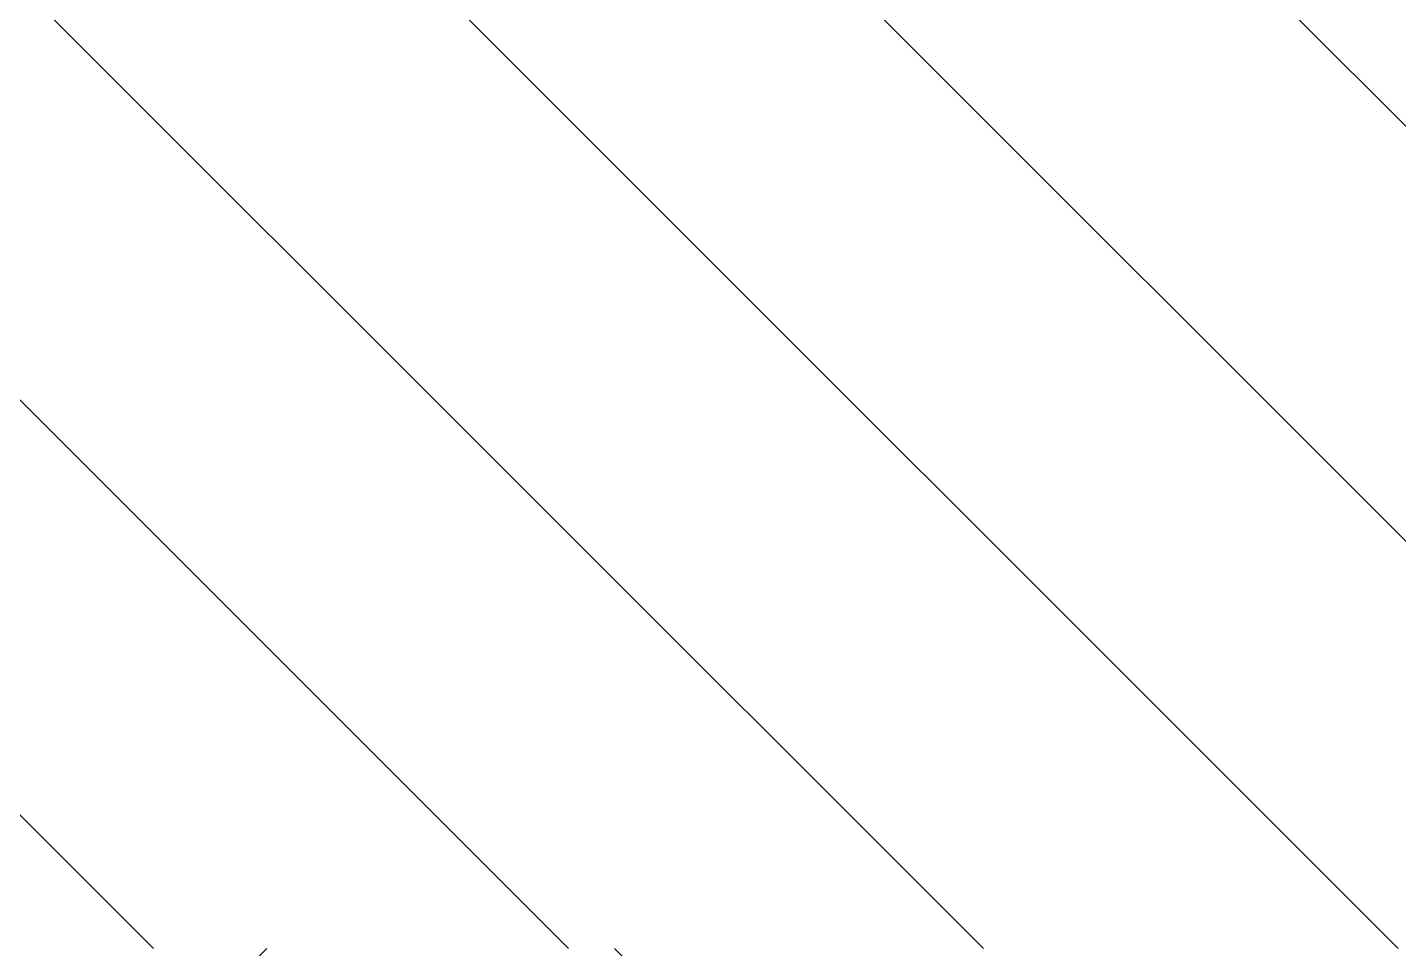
# Model space of a CAD drawing. Extents: x 174420 to 213214, y -41877 to -13498.
# Drawn here: x 198030.8 to 198100.9, y -25766.1 to -25719 of the extents above; entities that cross this region are included whole.
import ezdxf

# ---------------------------------------------------------------- set-up
doc = ezdxf.new("R2010")
doc.units = 0
doc.header["$LTSCALE"] = 500
doc.header["$MEASUREMENT"] = 0
doc.layers.get('0').update_dxf_attribs({"linetype": 'CONTINUOUS', "lineweight": 9})
doc.layers.add('COTAS', color=2, linetype='CONTINUOUS', lineweight=9)

# ---------------------------------------------------------------- blocks, each defined once
blk = doc.blocks.new('*X8')
at = {"color": 0}
for p, q in [((-1162.930553024548, 2877.664497401925), (-1226.430553024548, 2941.164497401925)), ((-1145.252883494884, 2877.664497401925), (-1208.752883494884, 2941.164497401925)), ((-1127.57521396522, 2877.664497401925), (-1191.07521396522, 2941.164497401925)), ((-1109.897544435557, 2877.664497401925), (-1173.397544435556, 2941.164497401925)), ((-1092.219874905893, 2877.664497401925), (-1155.719874905893, 2941.164497401925)), ((-1074.542205376229, 2877.664497401925), (-1138.042205376229, 2941.164497401925))]:
    blk.add_line(p, q, dxfattribs=at)

msp = doc.modelspace()

# ---------------------------------------------------------------- hatches: boundary and pattern name
at = {"layer": 'COTAS', "linetype": 'Continuous', "lineweight": 9}
h = msp.add_hatch(dxfattribs=at)
h.set_pattern_fill('ANSI31', color=256, scale=360, style=0)
h.set_pattern_definition([(44.99999999999999, (209729.7354872226, -11215.56481574108), (-31.81980515339463, 31.81980515339464), [])])
h.paths.add_polyline_path([(197246.1242944617, -25766.0737490329), (197212.1245619074, -25820.0737490329), (197996.5606406633, -25820.0737490329), (198050.5606406633, -25766.0737490329)])
h.paths.add_polyline_path([(198014.5606406633, -25689.87374903291), (198050.5606406633, -25653.8737490329), (198014.5606406633, -25617.8737490329), (198086.5606406633, -25617.87374903291), (198050.5606406633, -25653.87374903291), (198086.5606406633, -25689.87374903291)])
h = msp.add_hatch(dxfattribs=at)
h.set_pattern_fill('ANSI31', color=256, scale=360, angle=90, style=0)
h.set_pattern_definition([(135, (209729.7354872226, -11215.56481574108), (-31.81980515339464, -31.81980515339463), [])])
h.paths.add_polyline_path([(198050.5606406633, -25766.0737490329), (198104.5606406633, -25820.0737490329), (198766.743593819, -25820.0737490329), (198800.7433263733, -25766.0737490329)])
h.paths.add_polyline_path([(198014.5606406633, -25689.87374903291), (198050.5606406633, -25653.87374903291), (198014.5606406633, -25617.8737490329), (198086.5606406633, -25617.87374903291), (198050.5606406633, -25653.87374903291), (198086.5606406633, -25689.87374903291)])

# ---------------------------------------------------------------- block references
at = {"layer": 'COTAS', "lineweight": 9, "xscale": 1.2, "yscale": 1.2, "zscale": 1.2}
msp.add_blockref('*X8', (199432.7329661598, -29219.27114591521), dxfattribs=at)

doc.saveas('drawing.dxf')
